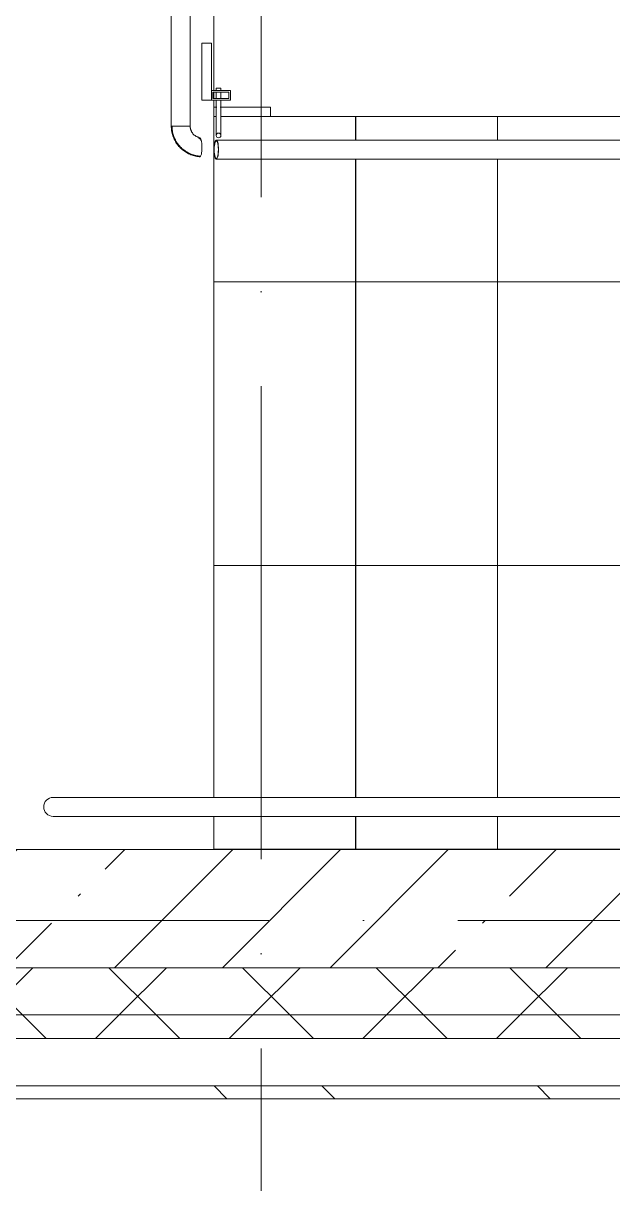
# Model space of a CAD drawing. Header units: millimetres. Extents: x -6467 to 106027, y -7090 to 195095.
# Drawn here: x 83306 to 84554, y 100238 to 102692 of the extents above; entities that cross this region are included whole.
import ezdxf

# ---------------------------------------------------------------- set-up
doc = ezdxf.new("R2010")
doc.units = ezdxf.units.MM
doc.linetypes.add('50_200_ШТРИХ_1Т_ш5_п1_п1_', pattern=[1400, 1000, -200, 0, -200])
for name, color, linetype, lineweight in [('A-FLOR', 7, 'Continuous', 9), ('A-WALL', 7, 'Continuous', 5), ('A-WALL-FNSH-1', 7, 'Continuous', 5), ('Ограждение', 7, 'Continuous', 9), ('Ограждение-1', 7, 'Continuous', 20)]:
    doc.layers.add(name, color=color, linetype=linetype, lineweight=lineweight)
for name, color, linetype, lineweight, true_color in [('A-WALL-2', 7, 'Continuous', 5, 0xaaaaaa), ('S-STRS-1', 7, 'Continuous', 9, 0xaaaaaa), ('S-STRS-2', 7, 'Continuous', 5, 0xbfbfbf), ('Оси-3', 7, '50_200_ШТРИХ_1Т_ш5_п1_п1_', 9, 0xaaaaaa)]:
    doc.layers.add(name, color=color, linetype=linetype, lineweight=lineweight, true_color=true_color)
pattern_1 = [(0, (87609.45, 100945.1), (0, 600), []), (90, (87609.45, 100945.1), (-600, 4e-14), [])]
pattern_2 = [(45, (109.45, 102614.03), (-141.42136, 141.42136), []), (135, (109.45, 102614.03), (-141.42136, -141.42136), [])]

# ---------------------------------------------------------------- blocks, each defined once
blk = doc.blocks.new('О_Элемент поручня_Пристенный_Двухуровневый_Труба_ГОСТ 87321 - О_Элемент поручня_Пристенный_Двухуровневый_Труба_ГОСТ 8732-78 2-20512541-АИ_План этажа Радиаторы_3')
at = {"layer": 'Ограждение'}
for p, q in [((280, 40), (-4640, 40)), ((-4640, 0), (280, 0))]:
    blk.add_line(p, q, dxfattribs=at)
blk.add_arc((-4640, 20), 20, 90, 270, dxfattribs=at)
blk = doc.blocks.new('О_Элемент поручня_Маршевый_Труба_ГОСТ 8732-78 - О_Элемент поручня_Маршевый_Труба_ГОСТ 8732-78-26169598-АИ_План этажа Радиаторы_3')
at = {"layer": 'Ограждение'}
for p, q in [((-13.2, 0), (-3902.6, 0)), ((-3902.6, -40), (-13.2, -40))]:
    blk.add_line(p, q, dxfattribs=at)
at = {"layer": 'Ограждение', "flags": 128}
for points in [[(-3907.3, -20), (-3907.2, -15.5), (-3906.9, -11.3), (-3906.3, -7.5), (-3905.6, -4.4), (-3904.7, -2), (-3903.7, -0.5), (-3902.6, 0)], [(-3902.6, -40), (-3903.7, -39.5), (-3904.7, -38), (-3905.6, -35.6), (-3906.3, -32.5), (-3906.9, -28.7), (-3907.2, -24.5), (-3907.3, -20)], [(-3901.1, -2.7), (-3902.1, -1.6), (-3903.1, -1.6), (-3904.2, -2.7), (-3905.1, -4.8), (-3905.9, -7.7), (-3906.5, -11.4), (-3906.9, -15.6), (-3907, -20)], [(-3907, -20), (-3906.9, -24.4), (-3906.5, -28.6), (-3905.9, -32.3), (-3905.1, -35.2), (-3904.2, -37.3), (-3903.1, -38.4), (-3902.1, -38.4), (-3901.1, -37.3)], [(-3902.6, 0), (-3901.6, -0.5), (-3900.6, -2), (-3899.7, -4.4), (-3898.9, -7.5), (-3898.4, -11.3), (-3898, -15.5), (-3897.9, -20)], [(-3897.9, -20), (-3898, -24.5), (-3898.4, -28.7), (-3898.9, -32.5), (-3899.7, -35.6), (-3900.6, -38), (-3901.6, -39.5), (-3902.6, -40)], [(-3898.2, -20), (-3898.4, -15.6), (-3898.7, -11.4), (-3899.3, -7.7), (-3900.1, -4.8)], [(-3900.1, -35.2), (-3899.3, -32.3), (-3898.7, -28.6), (-3898.4, -24.4), (-3898.2, -20)]]:
    blk.add_lwpolyline(points, dxfattribs=at)
blk = doc.blocks.new('О_Элемент поручня_Маршевый_Труба_ГОСТ 8732-78 - О_Элемент поручня_Маршевый_Труба_ГОСТ 8732-78-26169599-АИ_План этажа Радиаторы_3')
at = {"layer": 'Ограждение'}
for p, q in [((-3902.1, -1.6), (-3903.1, -1.6)), ((-3903.1, -38.4), (-3902.1, -38.4))]:
    blk.add_line(p, q, dxfattribs=at)
at = {"layer": 'Ограждение', "flags": 128}
for points in [[(-3907.3, -20), (-3907.2, -15.5), (-3906.9, -11.3), (-3906.3, -7.5), (-3905.6, -4.4), (-3904.7, -2), (-3903.7, -0.5), (-3902.6, 0)], [(-3902.6, -40), (-3903.7, -39.5), (-3904.7, -38), (-3905.6, -35.6), (-3906.3, -32.5), (-3906.9, -28.7), (-3907.2, -24.5), (-3907.3, -20)]]:
    blk.add_lwpolyline(points, dxfattribs=at)
blk = doc.blocks.new('О_Полоса_Трапеция прямоугольная_Прокат_ГОСТ 103-2006 - Крепежная пластина-18996171-АИ_План этажа Радиаторы_3')
at = {"layer": 'Ограждение'}
for p, q in [((7656.5, 57001), (7650, 57001)), ((7770, 57001), (7663.5, 57001)), ((7770, 56981), (7770, 57001))]:
    blk.add_line(p, q, dxfattribs=at)
blk = doc.blocks.new('О_Кронштейн_Форма Г_Круг_ГОСТ 2590-2006 - О_Кронштейн_Форма Г_Круг_ГОСТ 2590-2006-V97-АИ_План этажа Радиаторы_3')
at = {"layer": 'Ограждение'}
for p, q in [((7655, 57035.9), (7655, 57041)), ((7660, 57041), (7655, 57041)), ((7665, 57041), (7660, 57041)), ((7665, 57041), (7665, 57035.9)), ((7655, 57018.9), (7655, 57032.9)), ((7655, 56966), (7655, 57015.9)), ((7665, 57032.9), (7665, 57018.9)), ((7665, 57015.9), (7665, 56966))]:
    blk.add_line(p, q, dxfattribs=at)
at = {"layer": 'Ограждение', "flags": 128}
for points in [[(7655, 56941), (7655, 56947.2), (7655, 56962.5), (7655, 56966)], [(7665, 56966), (7665, 56949.7), (7665, 56941.3), (7665, 56941)]]:
    blk.add_lwpolyline(points, dxfattribs=at)
at = {"layer": 'Ограждение'}
for start, end in [(90, 270), (270, 90)]:
    blk.add_arc((7660, 56941), 5, start, end, dxfattribs=at)
blk = doc.blocks.new('О_Кронштейн_Форма Г_Круг_ГОСТ 2590-2006 - О_Кронштейн_Форма Г_Круг_ГОСТ 2590-2006-V141-АИ_План этажа Радиаторы_3')
at = {"layer": 'Ограждение'}
for p, q in [((83605, -64.1), (83605, -59)), ((83605.2, -59), (83605, -59)), ((83605, -81.1), (83605, -67.1)), ((83615, -59), (83614.8, -59)), ((83615, -59), (83615, -64.1)), ((83615, -67.1), (83615, -81.1)), ((83605, -134), (83605, -84.1)), ((83615, -84.1), (83615, -134))]:
    blk.add_line(p, q, dxfattribs=at)
at = {"layer": 'Ограждение', "flags": 128}
for points in [[(83605, -159), (83605, -152.8), (83605, -137.5), (83605, -134)], [(83615, -134), (83615, -150.3), (83615, -158.7), (83615, -159)]]:
    blk.add_lwpolyline(points, dxfattribs=at)
at = {"layer": 'Ограждение'}
for start, end in [(165, 210), (120, 135), (315, 46.3649)]:
    blk.add_arc((83610, -159), 5, start, end, dxfattribs=at)
blk = doc.blocks.new('О_Элемент ограждения_Обод_Труба_ГОСТ 86451 - О_Элемент ограждения_Обод_Труба_ГОСТ 8645-68 2-21430274-АИ_План этажа Радиаторы_3')
at = {"layer": 'Ограждение-1'}
for p, q in [((-1815.2, 20), (-1800, 20)), ((-1803, 17), (-1815.2, 17)), ((-1803, -17), (-1803, 17)), ((-1800, 20), (-1800, -20)), ((-20, -20), (-20, 20)), ((-20, 20), (0, 20)), ((-17, 17), (-17, -17)), ((-3, 17), (-17, 17)), ((-3, -17), (-3, 17)), ((0, 20), (0, -20)), ((-1815.2, -17), (-1803, -17)), ((-1800, -20), (-1815.2, -20)), ((0, -20), (-20, -20)), ((-17, -17), (-3, -17))]:
    blk.add_line(p, q, dxfattribs=at)
blk = doc.blocks.new('О_Полоса_Трапеция прямоугольная_Прокат_ГОСТ 1031 - Крепежная пластина-21430275-АИ_План этажа Радиаторы_3')
at = {"layer": 'Ограждение'}
for p, q in [((7645, 57135.9), (7625, 57135.9)), ((7625, 57135.9), (7625, 57015.9)), ((7645, 57035.9), (7645, 57135.9)), ((7625, 57015.9), (7645, 57015.9))]:
    blk.add_line(p, q, dxfattribs=at)
blk = doc.blocks.new('О_Элемент поручня_Площадочный_Двухуровневый_ГОСТ 8732-78 - О_Элемент поручня_Площадочный_Двухуровневый_ГОСТ 8732-78 2-V145-АИ_План этажа Радиаторы_3')
at = {"layer": 'Ограждение'}
for p, q in [((320, 0), (0, 0)), ((0, 0), (0, -20)), ((0, -20), (0, -25.2)), ((0, -25.9), (0, -40)), ((0, -40), (320, -40))]:
    blk.add_line(p, q, dxfattribs=at)
at = {"layer": 'Ограждение', "flags": 128}
for points in [[(320, 0), (322.4, 0), (324.8, 0), (327.2, 0), (329.6, 0), (331.9, 0), (334.3, 0), (336.6, 0), (338.9, 0), (341.1, 0), (343.4, 0), (345.6, 0), (347.7, 0), (349.8, 0), (351.9, 0), (353.9, 0), (355.8, 0), (357.7, 0), (359.6, 0), (361.3, 0), (363, 0), (364.7, 0), (366.2, 0), (367.7, 0), (369.2, 0), (370.5, 0), (371.7, 0), (372.9, 0), (374, 0), (375, 0), (375.9, 0), (376.7, 0), (377.5, 0), (378.1, 0), (378.7, 0), (379.1, 0), (379.5, 0), (379.8, 0), (379.9, 0), (380, 0)], [(380, 0), (380, 0), (379.8, 0), (379.6, 0), (379.2, 0), (378.8, 0), (378.3, 0), (377.7, 0), (377, 0), (376.2, 0), (375.3, 0), (374.3, 0), (373.2, 0), (372.1, 0), (370.8, 0), (369.5, 0), (368.1, 0), (366.7, 0), (365.1, 0), (363.5, 0), (361.8, 0), (360, 0), (358.2, 0), (356.3, 0), (354.4, 0), (352.4, 0), (350.4, 0), (348.3, 0), (346.1, 0), (344, 0), (341.7, 0), (339.5, 0), (337.2, 0), (334.9, 0), (332.6, 0), (330.2, 0), (327.8, 0), (325.4, 0), (323, 0), (320.6, 0), (320, 0)], [(380, -1.5), (379.3, -1.5), (378.5, -1.6), (377.8, -1.6), (377.1, -1.7), (376.3, -1.9), (375.6, -2), (374.9, -2.2), (374.2, -2.4), (373.5, -2.7), (372.8, -3), (372.1, -3.3), (371.5, -3.6), (370.8, -3.9), (370.2, -4.3), (369.6, -4.7)], [(380, 0), (380.8, 0), (381.6, -0.1), (382.4, -0.1), (383.2, -0.3), (384, -0.4), (384.8, -0.6), (385.5, -0.8), (386.3, -1), (387, -1.3), (387.8, -1.6), (388.5, -1.9), (389.2, -2.3), (389.9, -2.6), (390.6, -3.1), (391.3, -3.5), (391.9, -4), (392.6, -4.4), (393.2, -5), (393.8, -5.5), (394.3, -6.1), (394.9, -6.7), (395.4, -7.3), (395.9, -7.9), (396.4, -8.5), (396.8, -9.2), (397.2, -9.9), (397.6, -10.6), (398, -11.3), (398.3, -12), (398.6, -12.8), (398.9, -13.5), (399.2, -14.3), (399.4, -15), (399.6, -15.8), (399.7, -16.6), (399.8, -17.4), (399.9, -18.2), (400, -19), (400, -19.8), (400, -20)], [(400, -20), (400, -20.8), (399.9, -21.6), (399.9, -22.4), (399.7, -23.2), (399.6, -24), (399.4, -24.8), (399.2, -25.5), (399, -26.3), (398.7, -27), (398.4, -27.8), (398.1, -28.5), (397.7, -29.2), (397.4, -29.9), (396.9, -30.6), (396.5, -31.3), (396, -31.9), (395.6, -32.6), (395, -33.2), (394.5, -33.8), (393.9, -34.3), (393.3, -34.9), (392.7, -35.4), (392.1, -35.9), (391.5, -36.4), (390.8, -36.8), (390.1, -37.2), (389.4, -37.6), (388.7, -38), (388, -38.3), (387.2, -38.6), (386.5, -38.9), (385.7, -39.2), (385, -39.4), (384.2, -39.6), (383.4, -39.7), (382.6, -39.8), (381.8, -39.9), (381, -40), (380.2, -40), (380, -40)], [(380, -40), (380, -40), (379.8, -40), (379.6, -40), (379.2, -40), (378.8, -40), (378.3, -40), (377.7, -40), (377, -40), (376.2, -40), (375.3, -40), (374.3, -40), (373.2, -40), (372.1, -40), (370.8, -40), (369.5, -40), (368.1, -40), (366.7, -40), (365.1, -40), (363.5, -40), (361.8, -40), (360, -40), (358.2, -40), (356.3, -40), (354.4, -40), (352.4, -40), (350.4, -40), (348.3, -40), (346.1, -40), (344, -40), (341.7, -40), (339.5, -40), (337.2, -40), (334.9, -40), (332.6, -40), (330.2, -40), (327.8, -40), (325.4, -40), (323, -40), (320.6, -40), (320, -40)], [(320, -40), (322.4, -40), (324.8, -40), (327.2, -40), (329.6, -40), (331.9, -40), (334.3, -40), (336.6, -40), (338.9, -40), (341.1, -40), (343.4, -40), (345.6, -40), (347.7, -40), (349.8, -40), (351.9, -40), (353.9, -40), (355.8, -40), (357.7, -40), (359.6, -40), (361.3, -40), (363, -40), (364.7, -40), (366.2, -40), (367.7, -40), (369.2, -40), (370.5, -40), (371.7, -40), (372.9, -40), (374, -40), (375, -40), (375.9, -40), (376.7, -40), (377.5, -40), (378.1, -40), (378.7, -40), (379.1, -40), (379.5, -40), (379.8, -40), (379.9, -40), (380, -40)], [(373.3, -37.2), (374, -37.5), (374.7, -37.7), (375.4, -37.9), (376.1, -38.1), (376.9, -38.2), (377.6, -38.3), (378.3, -38.4), (379.1, -38.5), (379.8, -38.5), (380, -38.5)]]:
    blk.add_lwpolyline(points, dxfattribs=at)
blk = doc.blocks.new('О_Элемент поручня_Загиб_Труба_ГОСТ 87321 - О_Элемент поручня_Загиб_Труба_ГОСТ 8732-78 2-21430281-АИ_План этажа Радиаторы_3')
at = {"layer": 'Ограждение', "flags": 128}
for points in [[(7560, 56960.9), (7560.1, 56958.3), (7560.2, 56955.7), (7560.5, 56953.1), (7560.8, 56950.5), (7561.3, 56948), (7561.9, 56945.4), (7562.5, 56942.9), (7563.3, 56940.4), (7564.2, 56938), (7565.1, 56935.6), (7566.2, 56933.2), (7567.3, 56930.9), (7568.6, 56928.6), (7569.9, 56926.4), (7571.4, 56924.2), (7572.9, 56922.1), (7574.5, 56920), (7576.1, 56918), (7577.9, 56916.1), (7579.7, 56914.3), (7581.6, 56912.5), (7583.6, 56910.8), (7585.6, 56909.2), (7587.7, 56907.6), (7589.9, 56906.2), (7592.1, 56904.8), (7594.4, 56903.6), (7596.7, 56902.4), (7599, 56901.3), (7601.4, 56900.3), (7603.9, 56899.4), (7606.4, 56898.6), (7608.9, 56897.9), (7611.4, 56897.3), (7614, 56896.8), (7616.5, 56896.4), (7619.1, 56896.1), (7620.3, 56896.1)], [(7620.3, 56936.3), (7619.3, 56936.5), (7618.3, 56936.8), (7617.4, 56937.1), (7616.4, 56937.4), (7615.5, 56937.8), (7614.6, 56938.2), (7613.7, 56938.6), (7612.8, 56939.1), (7611.9, 56939.6), (7611.1, 56940.1), (7610.3, 56940.7), (7609.5, 56941.3), (7608.7, 56941.9), (7608, 56942.6), (7607.2, 56943.3), (7606.6, 56944), (7605.9, 56944.8), (7605.3, 56945.5), (7604.7, 56946.3), (7604.1, 56947.2), (7603.6, 56948), (7603.1, 56948.9), (7602.6, 56949.8), (7602.2, 56950.7), (7601.8, 56951.6), (7601.4, 56952.5), (7601.1, 56953.5), (7600.8, 56954.4), (7600.6, 56955.4), (7600.4, 56956.4), (7600.2, 56957.4), (7600.1, 56958.4), (7600, 56959.4), (7600, 56960.4), (7600, 56960.9)], [(7584.5, 56911.9), (7586.5, 56910.4), (7588.6, 56908.9), (7590.7, 56907.4), (7592.9, 56906.1), (7595.1, 56904.9), (7597.3, 56903.7), (7599.6, 56902.7), (7602, 56901.7)]]:
    blk.add_lwpolyline(points, dxfattribs=at)
at = {"layer": 'Ограждение'}
for points, knots in [([(7620.3, 56936.3), (7619.7, 56936.4), (7619.1, 56936.1), (7618.4, 56935.1), (7618.3, 56934.9), (7618.2, 56934.8)], [-1, -1, -1, -1, -0.7857143, -0.7321429, -0.7142857, -0.7142857, -0.7142857, -0.7142857]), ([(7620.3, 56934.8), (7620.9, 56934.7), (7621.8, 56933.7), (7622.7, 56931.4), (7623, 56930.4), (7623, 56930.2)], [-1, -1, -1, -1, -0.8611111, -0.7916667, -0.7777778, -0.7777778, -0.7777778, -0.7777778])]:
    blk.add_open_spline(points, degree=3, knots=knots, dxfattribs=at)
for points in [[(7618.8, 56934), (7619.3, 56934.6), (7619.8, 56934.9), (7620.3, 56934.8)], [(7623.9, 56928.5), (7623.7, 56929.7), (7623.2, 56931.8), (7622.3, 56934.2), (7621.3, 56935.8), (7620.6, 56936.3), (7620.3, 56936.3)], [(7619.2, 56896.6), (7619.6, 56896.3), (7619.9, 56896.1), (7620.3, 56896.1)], [(7620.3, 56896.1), (7620.6, 56896), (7621, 56896.2), (7621.3, 56896.5)]]:
    blk.add_open_spline(points, degree=3, dxfattribs=at)
blk = doc.blocks.new('О_Элемент поручня_Загиб_Труба_ГОСТ 87321 - О_Элемент поручня_Загиб_Труба_ГОСТ 8732-78 2-V146-АИ_План этажа Радиаторы_3')
at = {"layer": 'Ограждение'}
for p, q in [((83535.2, -139.1), (83510, -139.1)), ((83550, -139.1), (83535.9, -139.1))]:
    blk.add_line(p, q, dxfattribs=at)
at = {"layer": 'Ограждение', "flags": 128}
for points in [[(83510, -139.1), (83510.1, -141.7), (83510.2, -144.3), (83510.5, -146.9), (83510.8, -149.5), (83511.3, -152), (83511.9, -154.6), (83512.5, -157.1), (83513.3, -159.6), (83514.2, -162), (83515.1, -164.4), (83516.2, -166.8), (83517.3, -169.1), (83518.6, -171.4), (83519.9, -173.6), (83521.4, -175.8), (83522.9, -177.9), (83524.5, -180), (83526.1, -182), (83527.9, -183.9), (83529.7, -185.7), (83531.6, -187.5), (83533.6, -189.2), (83535.6, -190.8), (83537.7, -192.4), (83539.9, -193.8), (83542.1, -195.2), (83544.4, -196.4), (83546.7, -197.6), (83549, -198.7), (83551.4, -199.7), (83553.9, -200.6), (83556.4, -201.4), (83558.9, -202.1), (83561.4, -202.7), (83564, -203.2), (83566.5, -203.6), (83569.1, -203.9), (83570.3, -203.9)], [(83511.5, -139.1), (83511.6, -141.7), (83511.7, -144.2), (83512, -146.7), (83512.3, -149.2), (83512.8, -151.7), (83513.3, -154.2), (83514, -156.7), (83514.7, -159.1), (83515.6, -161.5), (83516.5, -163.8), (83517.5, -166.2), (83518.7, -168.4), (83519.9, -170.7), (83521.2, -172.9), (83522.6, -175), (83524.1, -177), (83525.6, -179), (83527.3, -181), (83529, -182.9), (83530.8, -184.7), (83532.6, -186.4), (83534.5, -188.1), (83536.5, -189.6), (83538.6, -191.1), (83540.7, -192.6), (83542.9, -193.9), (83545.1, -195.1), (83547.3, -196.3), (83549.6, -197.3), (83552, -198.3), (83554.4, -199.2), (83556.8, -200), (83559.2, -200.6), (83561.7, -201.2), (83564.2, -201.7), (83566.7, -202.1), (83569.2, -202.4), (83570.3, -202.4)], [(83570.3, -163.7), (83569.3, -163.5), (83568.3, -163.2), (83567.4, -162.9), (83566.4, -162.6), (83565.5, -162.2), (83564.6, -161.8), (83563.7, -161.4), (83562.8, -160.9), (83561.9, -160.4), (83561.1, -159.9), (83560.3, -159.3), (83559.5, -158.7), (83558.7, -158.1), (83558, -157.4), (83557.2, -156.7), (83556.6, -156), (83555.9, -155.2), (83555.3, -154.5), (83554.7, -153.7), (83554.1, -152.8), (83553.6, -152), (83553.1, -151.1), (83552.6, -150.2), (83552.2, -149.3), (83551.8, -148.4), (83551.4, -147.5), (83551.1, -146.5), (83550.8, -145.6), (83550.6, -144.6), (83550.4, -143.6), (83550.2, -142.6), (83550.1, -141.6), (83550, -140.6), (83550, -139.6), (83550, -139.1)]]:
    blk.add_lwpolyline(points, dxfattribs=at)
at = {"layer": 'Ограждение'}
for points, knots in [([(83570.3, -163.7), (83569.7, -163.6), (83569.1, -163.9), (83568.4, -164.9), (83568.3, -165.1), (83568.2, -165.2)], [-1, -1, -1, -1, -0.7857143, -0.7321429, -0.7142857, -0.7142857, -0.7142857, -0.7142857]), ([(83573.8, -170.6), (83573.6, -169.8), (83573.1, -168), (83572.3, -165.8), (83571.3, -164.2), (83570.6, -163.7), (83570.3, -163.7)], [-0.5362062, -0.5362062, -0.5362062, -0.5362062, -0.4285714, -0.2857143, -0.1428571, 0, 0, 0, 0]), ([(83570.3, -165.2), (83570.9, -165.3), (83571.8, -166.3), (83572.8, -168.8), (83573.1, -170.1), (83573.3, -170.6)], [-1, -1, -1, -1, -0.8611111, -0.7916667, -0.7569444, -0.7569444, -0.7569444, -0.7569444]), ([(83575, -184.1), (83575, -181.8), (83574.9, -178.4), (83574.4, -174.3), (83574.1, -172.4), (83573.9, -171.5)], [-1, -1, -1, -1, -0.7857143, -0.6785714, -0.5714286, -0.5714286, -0.5714286, -0.5714286]), ([(83570.3, -203.9), (83570.8, -204), (83571.8, -203.3), (83573.1, -200.5), (83574, -196.8), (83574.6, -193), (83574.9, -188.7), (83575, -185.7), (83575, -184.1)], [-1, -1, -1, -1, -0.785714, -0.571429, -0.428571, -0.285714, -0.142857, 0, 0, 0, 0])]:
    blk.add_open_spline(points, degree=3, knots=knots, dxfattribs=at)
for points in [[(83568.8, -166), (83569.3, -165.4), (83569.8, -165.1), (83570.3, -165.2)], [(83569.2, -203.4), (83569.6, -203.7), (83569.9, -203.9), (83570.3, -203.9)]]:
    blk.add_open_spline(points, degree=3, dxfattribs=at)

msp = doc.modelspace()

# ---------------------------------------------------------------- hatches: boundary and pattern name
at = {"layer": 'A-WALL'}
h = msp.add_hatch(dxfattribs=at)
h.set_pattern_fill('FP_1', color=256, style=0, pattern_type=2)
h.set_pattern_definition([(45, (109.45, 102614.03), (-228.0985, 228.0985), []), (45, (337.55, 102614.03), (-228.0985, 228.0985), [403.225, -80.645, 6.706, -73.939])])
h.paths.add_polyline_path([(89109.4, 100695.1), (89109.4, 100945.1), (82709.4, 100945.1), (82709.4, 100695.1), (88892.1, 100695.1)])
h.paths.add_polyline_path([(81514.4, 100695.1), (81709.4, 100695.1), (81709.4, 100945.1), (81514.4, 100945.1)])
h = msp.add_hatch(dxfattribs=at)
h.set_pattern_fill('FP_122', color=256, style=0, pattern_type=2)
h.set_pattern_definition(pattern_2)
h.paths.add_polyline_path([(101359.4, 100595.1), (101359.4, 100695.1), (92174.7, 100695.1), (92174.7, 100595.1), (101298.3, 100595.1)])
h.paths.add_polyline_path([(89719.2, 100595.1), (90474.7, 100595.1), (90474.7, 100695.1), (82634.4, 100695.1), (82634.4, 100595.1), (88892.1, 100595.1)])
h.paths.add_polyline_path([(81509.4, 100595.1), (81784.4, 100595.1), (81784.4, 100695.1), (80509.4, 100695.1), (80509.4, 100595.1), (81448.4, 100595.1)])
h.paths.add_polyline_path([(75658.9, 100595.1), (75869.4, 100595.1), (75869.4, 100695.1), (74569.4, 100695.1), (74569.4, 100595.1), (74831.8, 100595.1)])
h.paths.add_polyline_path([(77726.6, 100595.1), (78809.4, 100595.1), (78809.4, 100695.1), (77569.4, 100695.1), (77569.4, 100595.1)])
h.paths.add_polyline_path([(71009.4, 100595.1), (72869.4, 100595.1), (72869.4, 100695.1), (71009.4, 100695.1), (71009.4, 100597.6)])
h.paths.add_polyline_path([(65733.9, 100595.1), (66309.4, 100595.1), (66309.4, 100695.1), (65009.4, 100695.1), (65009.4, 100595.1), (65320.4, 100595.1)])
h.paths.add_polyline_path([(68215.2, 100595.1), (69309.4, 100595.1), (69309.4, 100695.1), (68009.4, 100695.1), (68009.4, 100595.1)])
h.paths.add_polyline_path([(59944.4, 100595.1), (60309.4, 100595.1), (60309.4, 100695.1), (59009.4, 100695.1), (59009.4, 100595.1), (59117.3, 100595.1)])
h.paths.add_polyline_path([(62009.4, 100595.1), (63309.4, 100595.1), (63309.4, 100695.1), (62009.4, 100695.1), (62009.4, 100597.6)])
h.paths.add_polyline_path([(57309.4, 100595.1), (57309.4, 100695.1), (56009.4, 100695.1), (56009.4, 100595.1), (57049.6, 100595.1)])
h.paths.add_polyline_path([(54154.8, 100595.1), (54309.4, 100595.1), (54309.4, 100695.1), (53009.4, 100695.1), (53009.4, 100595.1), (53327.7, 100595.1)])
h.paths.add_polyline_path([(51260, 100595.1), (51309.4, 100595.1), (51309.4, 100695.1), (50009.4, 100695.1), (50009.4, 100595.1), (50846.5, 100595.1)])
h.paths.add_polyline_path([(47124.7, 100595.1), (48309.4, 100595.1), (48309.4, 100695.1), (47014.4, 100695.1), (47014.4, 100595.1)])
h.paths.add_polyline_path([(45314.4, 100595.1), (45314.4, 100695.1), (44008.8, 100695.1), (44008.8, 100595.1), (45057, 100595.1)])
h.paths.add_polyline_path([(39267.4, 100595.1), (39309.4, 100595.1), (39309.4, 100695.1), (37709.4, 100695.1), (37709.4, 100595.1), (38440.3, 100595.1)])
h.paths.add_polyline_path([(41748.6, 100595.1), (42308.8, 100595.1), (42308.8, 100695.1), (41009.4, 100695.1), (41009.4, 100595.1), (41335.1, 100595.1)])
h.paths.add_polyline_path([(35959.1, 100595.1), (36009.4, 100595.1), (36009.4, 100695.1), (34709.4, 100695.1), (34709.4, 100595.1), (35132, 100595.1)])
h.paths.add_polyline_path([(33009.4, 100595.1), (33009.4, 100695.1), (31709.4, 100695.1), (31709.4, 100595.1), (32650.8, 100595.1)])
h.paths.add_polyline_path([(28928.9, 100595.1), (30009.4, 100595.1), (30009.4, 100695.1), (28709.4, 100695.1), (28709.4, 100595.1)])
h.paths.add_polyline_path([(23966.4, 100595.1), (24009.4, 100595.1), (24009.4, 100695.1), (22709.4, 100695.1), (22709.4, 100595.1), (23552.9, 100595.1)])
h.paths.add_polyline_path([(26034.1, 100595.1), (27009.4, 100595.1), (27009.4, 100695.1), (25709.4, 100695.1), (25709.4, 100595.1)])
h.paths.add_polyline_path([(14041.5, 100595.1), (15069.4, 100595.1), (15069.4, 100695.1), (13769.4, 100695.1), (13769.4, 100595.1)])
h.paths.add_polyline_path([(11146.7, 100595.1), (12894.4, 100595.1), (12894.4, 100695.1), (7434.8, 100695.1), (7434.8, 100595.1), (10319.6, 100595.1)])
h.paths.add_polyline_path([(6184.3, 100595.1), (6559.8, 100595.1), (6559.8, 100695.1), (-2440.6, 100695.1), (-2440.6, 100595.1), (2875.9, 100595.1)])
h = msp.add_hatch(dxfattribs=at)
h.set_pattern_fill('FP_122', color=256, style=0, pattern_type=2)
h.set_pattern_definition(pattern_2)
h.paths.add_polyline_path([(101459.4, 100545.1), (101459.4, 100595.1), (92174.7, 100595.1), (92174.7, 100545.1), (101359.4, 100545.1)])
h.paths.add_polyline_path([(88892.1, 100545.1), (90474.7, 100545.1), (90474.7, 100595.1), (82634.4, 100595.1), (82634.4, 100545.1), (85583.8, 100545.1)])
h.paths.add_polyline_path([(81034.9, 100545.1), (81784.4, 100545.1), (81784.4, 100595.1), (80509.4, 100595.1), (80509.4, 100545.1), (80621.3, 100545.1)])
h.paths.add_polyline_path([(78553.6, 100545.1), (78809.4, 100545.1), (78809.4, 100595.1), (77569.4, 100595.1), (77569.4, 100545.1), (78140.1, 100545.1)])
h.paths.add_polyline_path([(72869.4, 100545.1), (72869.4, 100595.1), (71009.4, 100595.1), (71009.4, 100545.1), (72764.1, 100545.1)])
h.paths.add_polyline_path([(74569.4, 100545.1), (75869.4, 100545.1), (75869.4, 100595.1), (74569.4, 100595.1)])
h.paths.add_polyline_path([(68009.4, 100545.1), (69309.4, 100545.1), (69309.4, 100595.1), (68009.4, 100595.1)])
h.paths.add_polyline_path([(66309.4, 100545.1), (66309.4, 100595.1), (65009.4, 100595.1), (65009.4, 100545.1), (66147.5, 100545.1)])
h.paths.add_polyline_path([(63252.7, 100545.1), (63309.4, 100545.1), (63309.4, 100595.1), (62009.4, 100595.1), (62009.4, 100545.1), (62425.6, 100545.1)])
h.paths.add_polyline_path([(56009.4, 100545.1), (57309.4, 100545.1), (57309.4, 100595.1), (56009.4, 100595.1)])
h.paths.add_polyline_path([(59009.4, 100545.1), (60309.4, 100545.1), (60309.4, 100595.1), (59009.4, 100595.1)])
h.paths.add_polyline_path([(51309.4, 100545.1), (51309.4, 100595.1), (50009.4, 100595.1), (50009.4, 100545.1), (51260, 100545.1)])
h.paths.add_polyline_path([(53009.4, 100545.1), (54309.4, 100545.1), (54309.4, 100595.1), (53009.4, 100595.1)])
h.paths.add_polyline_path([(45057, 100545.1), (45314.4, 100545.1), (45314.4, 100595.1), (44008.8, 100595.1), (44008.8, 100545.1), (44229.9, 100545.1)])
h.paths.add_polyline_path([(47951.7, 100545.1), (48309.4, 100545.1), (48309.4, 100595.1), (47014.4, 100595.1), (47014.4, 100545.1), (47538.2, 100545.1)])
h.paths.add_polyline_path([(41009.4, 100545.1), (42308.8, 100545.1), (42308.8, 100595.1), (41009.4, 100595.1)])
h.paths.add_polyline_path([(37709.4, 100545.1), (39309.4, 100545.1), (39309.4, 100595.1), (37709.4, 100595.1)])
h.paths.add_polyline_path([(36009.4, 100545.1), (36009.4, 100595.1), (34709.4, 100595.1), (34709.4, 100545.1), (35959.1, 100545.1)])
h.paths.add_polyline_path([(29756, 100545.1), (30009.4, 100545.1), (30009.4, 100595.1), (28709.4, 100595.1), (28709.4, 100545.1), (29342.5, 100545.1)])
h.paths.add_polyline_path([(31823.7, 100545.1), (33009.4, 100545.1), (33009.4, 100595.1), (31709.4, 100595.1), (31709.4, 100545.1)])
h.paths.add_polyline_path([(27009.4, 100545.1), (27009.4, 100595.1), (25709.4, 100595.1), (25709.4, 100545.1), (26861.2, 100545.1)])
h.paths.add_polyline_path([(23966.4, 100545.1), (24009.4, 100545.1), (24009.4, 100595.1), (22709.4, 100595.1), (22709.4, 100545.1), (23552.9, 100545.1)])
h.paths.add_polyline_path([(14868.6, 100545.1), (15069.4, 100545.1), (15069.4, 100595.1), (13769.4, 100595.1), (13769.4, 100545.1), (14455, 100545.1)])
h.paths.add_polyline_path([(12800.9, 100545.1), (12894.4, 100545.1), (12894.4, 100595.1), (7434.8, 100595.1), (7434.8, 100545.1), (11146.7, 100545.1)])
h.paths.add_polyline_path([(6184.3, 100545.1), (6559.8, 100545.1), (6559.8, 100595.1), (-2490.6, 100595.1), (-2490.6, 100545.1), (2875.9, 100545.1)])
at = {"layer": 'A-WALL-2'}
h = msp.add_hatch(dxfattribs=at)
h.set_pattern_fill('FP_121', color=256, style=0, pattern_type=2)
h.set_pattern_definition([(135, (109.45, 102614.03), (-342.1478, -342.1478), []), (135, (337.55, 102614.03), (-342.1478, -342.1478), [])])
h.paths.add_polyline_path([(101509.4, 100418.1), (101609.4, 100418.1), (101609.4, 100445.1), (92174.7, 100445.1), (92174.7, 100418.1), (101459.4, 100418.1)])
h.paths.add_polyline_path([(89719.2, 100418.1), (90474.7, 100418.1), (90474.7, 100445.1), (82634.4, 100445.1), (82634.4, 100418.1), (88892.1, 100418.1)])
h.paths.add_polyline_path([(81784.4, 100418.1), (81784.4, 100445.1), (80509.4, 100445.1), (80509.4, 100418.1), (81448.4, 100418.1)])
h.paths.add_polyline_path([(77726.6, 100418.1), (78809.4, 100418.1), (78809.4, 100445.1), (77569.4, 100445.1), (77569.4, 100418.1)])
h.paths.add_polyline_path([(75869.4, 100418.1), (75869.4, 100445.1), (74569.4, 100445.1), (74569.4, 100418.1), (75658.9, 100418.1)])
h.paths.add_polyline_path([(71009.4, 100418.1), (72869.4, 100418.1), (72869.4, 100445.1), (71009.4, 100445.1)])
h.paths.add_polyline_path([(66147.5, 100418.1), (66309.4, 100418.1), (66309.4, 100445.1), (65009.4, 100445.1), (65009.4, 100418.1), (65733.9, 100418.1)])
h.paths.add_polyline_path([(69042.2, 100418.1), (69309.4, 100418.1), (69309.4, 100445.1), (68009.4, 100445.1), (68009.4, 100418.1), (68215.2, 100418.1)])
h.paths.add_polyline_path([(63309.4, 100418.1), (63309.4, 100445.1), (62009.4, 100445.1), (62009.4, 100418.1), (63252.7, 100418.1)])
h.paths.add_polyline_path([(60309.4, 100418.1), (60309.4, 100445.1), (59009.4, 100445.1), (59009.4, 100418.1), (59944.4, 100418.1)])
h.paths.add_polyline_path([(57049.6, 100418.1), (57309.4, 100418.1), (57309.4, 100445.1), (56009.4, 100445.1), (56009.4, 100418.1), (56636.1, 100418.1)])
h.paths.add_polyline_path([(54154.8, 100418.1), (54309.4, 100418.1), (54309.4, 100445.1), (53009.4, 100445.1), (53009.4, 100418.1), (53327.7, 100418.1)])
h.paths.add_polyline_path([(51260, 100418.1), (51309.4, 100418.1), (51309.4, 100445.1), (50009.4, 100445.1), (50009.4, 100418.1), (50846.5, 100418.1)])
h.paths.add_polyline_path([(47124.7, 100418.1), (48309.4, 100418.1), (48309.4, 100445.1), (47014.4, 100445.1), (47014.4, 100418.1)])
h.paths.add_polyline_path([(45057, 100418.1), (45314.4, 100418.1), (45314.4, 100445.1), (44008.8, 100445.1), (44008.8, 100418.1), (44229.9, 100418.1)])
h.paths.add_polyline_path([(42308.8, 100418.1), (42308.8, 100445.1), (41009.4, 100445.1), (41009.4, 100418.1), (42162.2, 100418.1)])
h.paths.add_polyline_path([(39309.4, 100418.1), (39309.4, 100445.1), (37709.4, 100445.1), (37709.4, 100418.1), (39267.4, 100418.1)])
h.paths.add_polyline_path([(34709.4, 100418.1), (36009.4, 100418.1), (36009.4, 100445.1), (34709.4, 100445.1)])
h.paths.add_polyline_path([(31823.7, 100418.1), (33009.4, 100418.1), (33009.4, 100445.1), (31709.4, 100445.1), (31709.4, 100418.1)])
h.paths.add_polyline_path([(30009.4, 100418.1), (30009.4, 100445.1), (28709.4, 100445.1), (28709.4, 100418.1), (29756, 100418.1)])
h.paths.add_polyline_path([(23552.9, 100418.1), (24009.4, 100418.1), (24009.4, 100445.1), (22709.4, 100445.1), (22709.4, 100418.1), (22725.8, 100418.1)])
h.paths.add_polyline_path([(25709.4, 100418.1), (27009.4, 100418.1), (27009.4, 100445.1), (25709.4, 100445.1)])
h.paths.add_polyline_path([(14041.5, 100418.1), (15069.4, 100418.1), (15069.4, 100445.1), (13769.4, 100445.1), (13769.4, 100418.1)])
h.paths.add_polyline_path([(10319.6, 100418.1), (12894.4, 100418.1), (12894.4, 100445.1), (7434.8, 100445.1), (7434.8, 100418.1), (9492.6, 100418.1)])
h.paths.add_polyline_path([(6184.3, 100418.1), (6559.8, 100418.1), (6559.8, 100445.1), (-2617.6, 100445.1), (-2617.6, 100418.1), (2875.9, 100418.1)])
at = {"layer": 'S-STRS-2'}
h = msp.add_hatch(dxfattribs=at)
h.set_pattern_fill('FP_10', color=256, style=0, pattern_type=2)
h.set_pattern_definition(pattern_1)
h.paths.add_polyline_path([(83929.7, 100945.1), (84009.4, 100945.1), (84009.4, 101015.1), (83709.4, 101015.1), (83709.4, 100945.1)])
h.paths.add_polyline_path([(83709.4, 101055.1), (84009.4, 101055.1), (84009.4, 102405.1), (83713.9, 102407.1), (83711.5, 102412.8), (83710.5, 102429.5), (83713.9, 102443.1), (83718.8, 102445.1), (84009.4, 102445.1), (84009.4, 102495.1), (83724.3, 102495.1), (83722.9, 102480.1), (83714.6, 102480.1), (83714.6, 102495.1), (83709.4, 102495.1), (83709.4, 101652.3)])
h.paths.add_polyline_path([(83719.4, 102450.1), (83715.9, 102453.2), (83715.9, 102457.4), (83721.9, 102459.4), (83721.5, 102450.9), (83720.7, 102450.6)])
h.paths.add_polyline_path([(83724.4, 102464.8), (83715.1, 102468.8), (83716.9, 102471), (83723.7, 102469.2), (83724.3, 102465.7)])
h = msp.add_hatch(dxfattribs=at)
h.set_pattern_fill('FP_10', color=256, style=0, pattern_type=2)
h.set_pattern_definition(pattern_1)
h.paths.add_polyline_path([(84309.4, 100945.1), (84309.4, 101015.1), (84009.4, 101015.1), (84009.4, 100945.1)])
h.paths.add_polyline_path([(84009.4, 101055.1), (84309.4, 101055.1), (84309.4, 102405.1), (84009.4, 102405.1), (84009.4, 101652.3)])
h.paths.add_polyline_path([(84009.4, 102445.1), (84309.4, 102445.1), (84309.4, 102495.1), (84009.4, 102495.1)])
h = msp.add_hatch(dxfattribs=at)
h.set_pattern_fill('FP_10', color=256, style=0, pattern_type=2)
h.set_pattern_definition(pattern_1)
h.paths.add_polyline_path([(84309.4, 100945.1), (84609.4, 100945.1), (84609.4, 101015.1), (84309.4, 101015.1)])
h.paths.add_polyline_path([(84609.4, 101055.1), (84609.4, 102405.1), (84309.4, 102405.1), (84309.4, 101055.1)])
h.paths.add_polyline_path([(84343.2, 102445.1), (84609.4, 102445.1), (84609.4, 102495.1), (84309.4, 102495.1), (84309.4, 102445.1)])

# ---------------------------------------------------------------- linework, layer by layer
at = {"layer": 'A-FLOR'}
for p, q in [((83709.4, 102549.5), (83709.4, 103069.9)), ((83709.4, 102532.8), (83709.4, 102546.9)), ((83709.4, 101055.1), (83709.4, 102529.9)), ((83709.4, 100945.1), (83709.4, 101015.1))]:
    msp.add_line(p, q, dxfattribs=at)
at = {"layer": 'A-WALL'}
for p, q in [((89109.4, 100945.1), (82709.4, 100945.1)), ((82634.4, 100595.1), (90474.7, 100595.1)), ((82634.4, 100545.1), (90474.7, 100545.1)), ((82634.4, 100445.1), (90474.7, 100445.1))]:
    msp.add_line(p, q, dxfattribs=at)
at = {"layer": 'A-WALL-FNSH-1'}
for p, q in [((89109.4, 100695.1), (82634.4, 100695.1)), ((82634.4, 100418.1), (90474.7, 100418.1))]:
    msp.add_line(p, q, dxfattribs=at)
at = {"layer": 'S-STRS-1'}
for p, q in [((83709.4, 101055.1), (83709.4, 102495.1)), ((83715.3, 102495.1), (83709.4, 102495.1)), ((84009.4, 102495.1), (83723.8, 102495.1)), ((84309.4, 102495.1), (84009.4, 102495.1)), ((84009.4, 102444.5), (84009.4, 102495.1)), ((84009.4, 102444.5), (84009.4, 102495.1)), ((84609.4, 102495.1), (84309.4, 102495.1)), ((84309.4, 102444.3), (84309.4, 102495.1)), ((84309.4, 102444.3), (84309.4, 102495.1)), ((84009.4, 101055.1), (84009.4, 102405.7)), ((84009.4, 101055.1), (84009.4, 102405.7)), ((84309.4, 101055.1), (84309.4, 102405.8)), ((84309.4, 101055.1), (84309.4, 102405.8)), ((83709.4, 100945.1), (83709.4, 101015.1)), ((84009.4, 100945.1), (84009.4, 101015.1)), ((84009.4, 100945.1), (84009.4, 101015.1)), ((84309.4, 100945.1), (84309.4, 101015.1)), ((84309.4, 100945.1), (84309.4, 101015.1))]:
    msp.add_line(p, q, dxfattribs=at)
at = {"layer": 'Оси-3'}
for p, q in [((83809.4, 96724.3), (83809.4, 114331)), ((104827.4, 100795.1), (-5157.9, 100795.1))]:
    msp.add_line(p, q, dxfattribs=at)

# ---------------------------------------------------------------- block references
at = {"layer": 'Ограждение'}
for name, p, rotation in [('О_Элемент ограждения_Обод_Труба_ГОСТ 86451 - О_Элемент ограждения_Обод_Труба_ГОСТ 8645-68 2-21430274-АИ_План этажа Радиаторы_3', (83724.4, 102529.9), 269.9999999999997), ('О_Элемент поручня_Площадочный_Двухуровневый_ГОСТ 8732-78 - О_Элемент поручня_Площадочный_Двухуровневый_ГОСТ 8732-78 2-V145-АИ_План этажа Радиаторы_3', (83619.4, 102474.9), 89.99999999999993)]:
    msp.add_blockref(name, p, dxfattribs=dict(at, rotation=rotation))
for name, p in [('О_Полоса_Трапеция прямоугольная_Прокат_ГОСТ 1031 - Крепежная пластина-21430275-АИ_План этажа Радиаторы_3', (76059.4, 45514)), ('О_Кронштейн_Форма Г_Круг_ГОСТ 2590-2006 - О_Кронштейн_Форма Г_Круг_ГОСТ 2590-2006-V141-АИ_План этажа Радиаторы_3', (109.4, 102614)), ('О_Кронштейн_Форма Г_Круг_ГОСТ 2590-2006 - О_Кронштейн_Форма Г_Круг_ГОСТ 2590-2006-V97-АИ_План этажа Радиаторы_3', (76059.4, 45514)), ('О_Полоса_Трапеция прямоугольная_Прокат_ГОСТ 103-2006 - Крепежная пластина-18996171-АИ_План этажа Радиаторы_3', (76059.4, 45514)), ('О_Элемент поручня_Загиб_Труба_ГОСТ 87321 - О_Элемент поручня_Загиб_Труба_ГОСТ 8732-78 2-21430281-АИ_План этажа Радиаторы_3', (76059.4, 45514)), ('О_Элемент поручня_Загиб_Труба_ГОСТ 87321 - О_Элемент поручня_Загиб_Труба_ГОСТ 8732-78 2-V146-АИ_План этажа Радиаторы_3', (109.4, 102614)), ('О_Элемент поручня_Маршевый_Труба_ГОСТ 8732-78 - О_Элемент поручня_Маршевый_Труба_ГОСТ 8732-78-26169598-АИ_План этажа Радиаторы_3', (87617.3, 102445.1)), ('О_Элемент поручня_Маршевый_Труба_ГОСТ 8732-78 - О_Элемент поручня_Маршевый_Труба_ГОСТ 8732-78-26169599-АИ_План этажа Радиаторы_3', (87617.3, 102445.1)), ('О_Элемент поручня_Пристенный_Двухуровневый_Труба_ГОСТ 87321 - О_Элемент поручня_Пристенный_Двухуровневый_Труба_ГОСТ 8732-78 2-20512541-АИ_План этажа Радиаторы_3', (88009.4, 101015.1))]:
    msp.add_blockref(name, p, dxfattribs=at)

doc.saveas('drawing.dxf')
